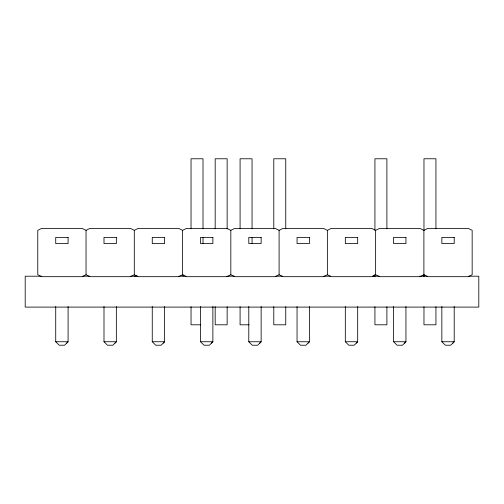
<?xml version="1.0" encoding="UTF-8"?>
<svg xmlns="http://www.w3.org/2000/svg" width="504" height="504" viewBox="0 0 504 504"><rect width="100%" height="100%" fill="white"/><g stroke="black" fill="none" stroke-linecap="round" stroke-linejoin="round"><path stroke-width="0.76" d="M66.742 343.079L68.084 341.737L68.084 306.495M115.007 343.079L116.348 341.737L116.348 306.495M163.277 343.079L164.613 341.737L164.613 306.495M211.541 343.079L212.877 341.737L212.877 306.495M259.806 343.098L261.141 341.756L261.141 306.514M308.07 343.098L309.412 341.756L309.412 306.514M356.334 343.079L357.676 341.737L357.676 306.495M404.605 343.079L405.941 341.737L405.941 306.495M452.869 343.079L454.205 341.737L454.205 306.495M86.039 230.341L89.895 228.413L130.442 228.413L134.303 230.341L138.165 228.413L178.706 228.413L182.568 230.341L186.43 228.413L226.97 228.413L230.832 230.341L234.694 228.413L275.234 228.413L279.096 230.341L282.958 228.413L323.505 228.413L327.367 230.341L331.223 228.413L371.769 228.413L375.631 230.341L379.493 228.413L420.034 228.413L423.896 230.341L427.757 228.413L468.298 228.413L472.16 230.341L472.16 274.743L468.298 276.677L427.757 276.677L423.896 274.743L420.034 276.677L379.493 276.677L375.631 274.743L371.769 276.677L331.223 276.677L327.367 274.743L323.505 276.677L282.958 276.677L279.096 274.743L275.234 276.677L234.694 276.677L230.832 274.743L226.97 276.677L186.43 276.677L182.568 274.743L178.706 276.677L138.165 276.677L134.303 274.743L130.442 276.677L89.895 276.677L86.039 274.743L82.177 276.677L41.63 276.677L37.769 274.743L37.769 230.341L41.63 228.413L82.177 228.413L86.039 230.341L86.039 274.743M41.737 276.211L25.2 276.211L25.2 307.1L478.8 307.1L478.8 276.211L468.562 276.211M82.688 276.211L89.775 276.211M130.725 276.211L137.812 276.211M178.762 276.211L185.85 276.211M226.8 276.211L234.675 276.211M275.625 276.211L282.712 276.211M323.663 276.211L330.75 276.211M372.488 276.211L379.575 276.211M419.738 276.211L427.613 276.211M200.768 324.803L191.041 324.803L191.041 306.703M249.058 324.803L240.08 324.803L240.08 306.703M55.724 341.737L68.084 341.737L64.613 345.215L59.207 345.215L55.724 341.737L55.724 306.495M103.994 341.737L116.348 341.737L112.877 345.215L107.472 345.215L103.994 341.737L103.994 306.495M152.258 341.737L164.613 341.737L161.141 345.215L155.736 345.215L152.258 341.737L152.258 306.495M200.523 341.737L212.877 341.737L209.412 345.215L204 345.215L200.523 341.737L200.523 306.495M248.787 341.756L261.141 341.756L257.676 345.227L252.271 345.227L248.787 341.756L248.787 306.514M297.051 341.756L309.412 341.756L305.941 345.227L300.535 345.227L297.051 341.756L297.051 306.514M345.322 341.737L357.676 341.737L354.205 345.215L348.799 345.215L345.322 341.737L345.322 306.495M393.586 341.737L405.941 341.737L402.469 345.215L397.064 345.215L393.586 341.737L393.586 306.495M441.851 341.737L454.205 341.737L450.74 345.215L445.334 345.215L441.851 341.737L441.851 306.495M435.941 228.803L435.941 158.773L423.971 158.773L423.971 230.378M435.941 306.703L435.941 324.803L423.971 324.803L423.971 306.703M423.971 274.441L423.971 276.803M423.896 230.341L423.896 274.743M386.902 228.803L386.902 158.773L374.932 158.773L374.932 230.378M386.902 306.703L386.902 324.803L374.932 324.803L374.932 306.703M375.631 230.341L375.631 274.743M374.932 275.228L374.932 276.803M327.367 230.341L327.367 274.743M285.755 228.803L285.755 158.773L273.785 158.773L273.785 228.803M285.755 306.703L285.755 324.803L273.785 324.803L273.785 306.703M279.096 230.341L279.096 274.743M252.05 228.803L252.05 158.773L240.08 158.773L240.08 228.803M252.05 237.46L252.05 243.753M230.832 230.341L230.832 274.743M227.14 228.803L227.14 158.773L215.177 158.773L215.177 228.803M227.14 306.703L227.14 324.803L215.177 324.803L215.177 306.703M203.011 228.803L203.011 158.773L191.041 158.773L191.041 228.803M203.011 237.46L203.011 243.753M183.047 274.762L183.047 276.211M182.568 230.341L182.568 274.743M134.303 230.341L134.303 274.743M136.357 275.512A3.377 3.377 0 0 1 134.297 276.211M374.617 274.837A2.438 2.438 0 0 1 373.155 276.098M68.084 237.39L55.724 237.39L55.724 243.564L68.084 243.564L68.084 237.39M116.348 237.39L103.994 237.39L103.994 243.564L116.348 243.564L116.348 237.39M164.613 237.39L152.258 237.39L152.258 243.564L164.613 243.564L164.613 237.39M212.877 237.39L200.523 237.39L200.523 243.564L212.877 243.564L212.877 237.39M261.141 237.39L248.787 237.39L248.787 243.564L261.141 243.564L261.141 237.39M309.412 237.39L297.051 237.39L297.051 243.564L309.412 243.564L309.412 237.39M357.676 237.39L345.322 237.39L345.322 243.564L357.676 243.564L357.676 237.39M405.941 237.39L393.586 237.39L393.586 243.564L405.941 243.564L405.941 237.39M454.205 237.39L441.851 237.39L441.851 243.564L454.205 243.564L454.205 237.39"/></g></svg>
